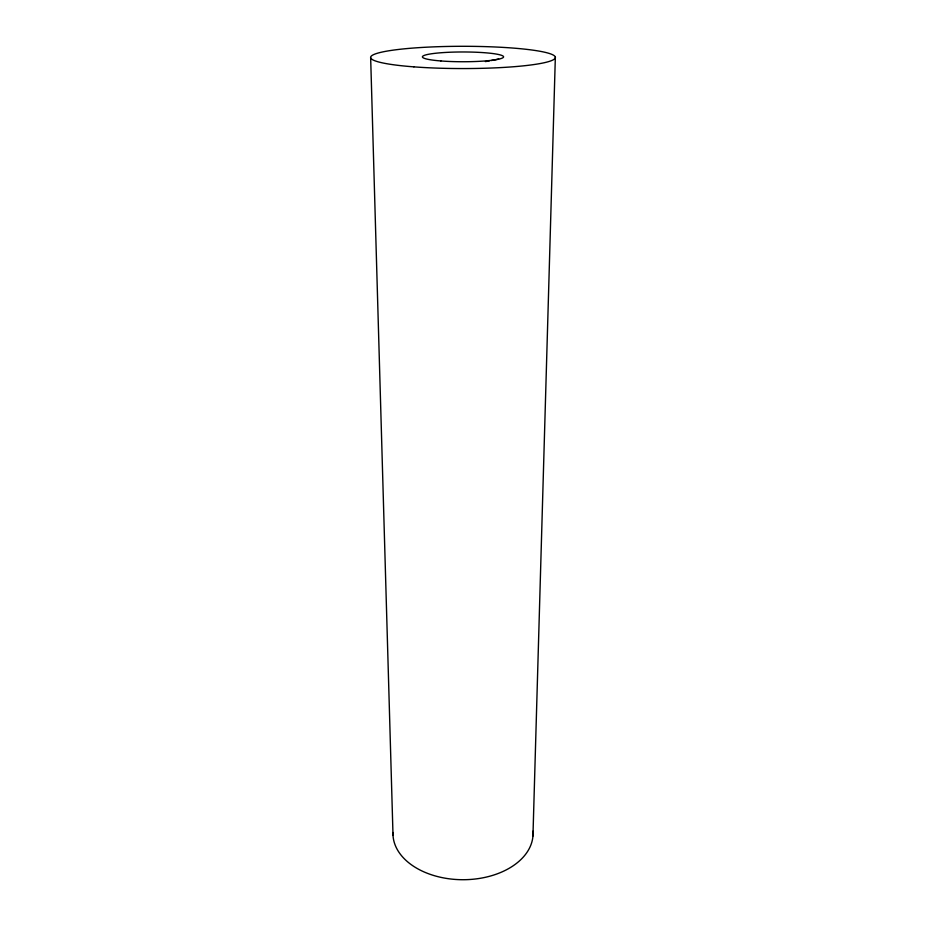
<?xml version="1.0" encoding="UTF-8"?>
<svg xmlns="http://www.w3.org/2000/svg" width="926" height="926" viewBox="0 0 926 926"><rect width="100%" height="100%" fill="white"/><g stroke="black" fill="none" stroke-linecap="round" stroke-linejoin="round"><path stroke-width="1.39" d="M532.948 836.016L555.345 57.146M370.655 57.69L393.018 835.414M532.948 831.189A70.04 46.115 0 0 1 464.007 879.712A70.04 46.115 0 0 1 392.983 832.509M498.628 58.975A40.084 2.118 -7.8 0 1 491.266 60.526M489.414 60.873A40.084 2.118 -7.8 0 1 485.398 61.591M413.887 66.857A92.38 11.135 0 0 0 555.311 57.84A92.38 11.135 0 0 0 419.802 47.585A92.38 11.135 0 0 0 413.887 66.857M440.892 60.954A40.582 4.885 0 0 0 503.524 57.111A40.582 4.885 0 0 0 444.584 52.504A40.582 4.885 0 0 0 440.892 60.954"/></g></svg>
